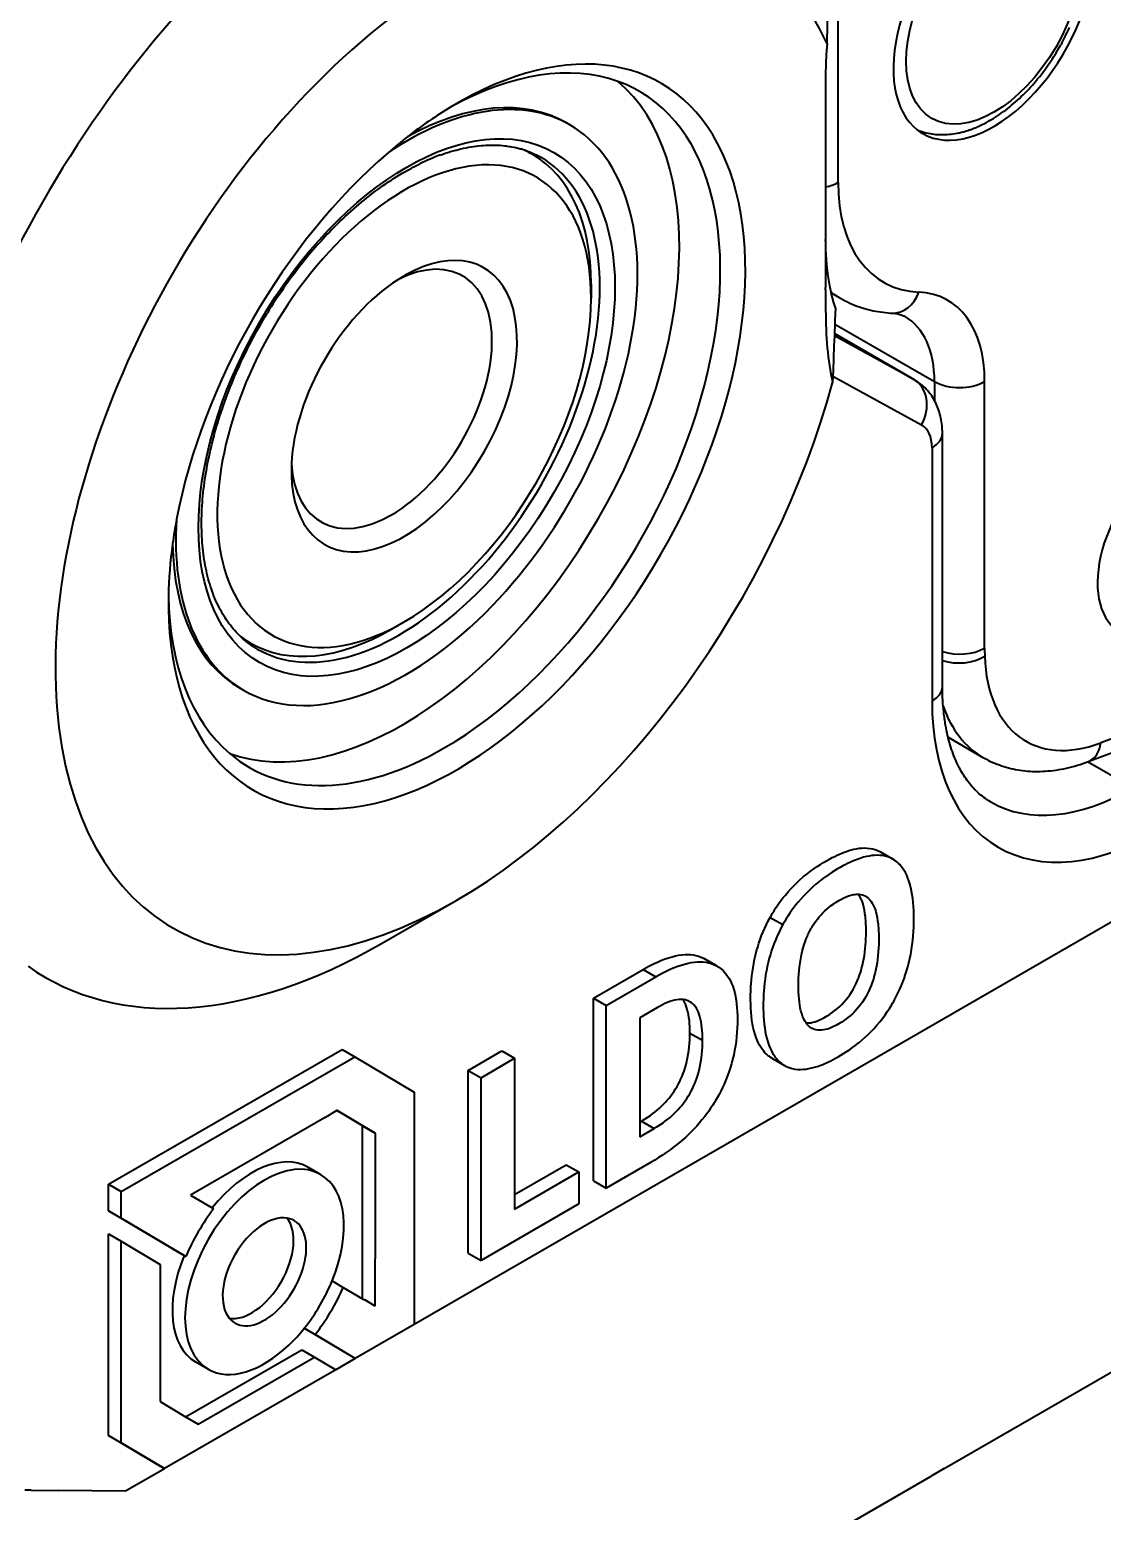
# Model space of a CAD drawing. Header units: millimetres. Extents: x 15 to 415, y 5 to 292.
# Drawn here: x 305.3 to 309.08, y 95.5 to 100.72 of the extents above; entities that cross this region are included whole.
import ezdxf

# ---------------------------------------------------------------- set-up
doc = ezdxf.new("R2010")
doc.units = ezdxf.units.MM
doc.layers.add('Geometries', color=7, linetype='Continuous')

msp = doc.modelspace()

# ---------------------------------------------------------------- linework, layer by layer
at = {"layer": 'Geometries', "linetype": 'Continuous', "lineweight": 40}
for p, q in [((308.1495, 100.1852), (308.1495, 100.7975)), ((308.1108, 100.6733), (308.1113, 100.6989)), ((308.9375, 100.6759), (308.9343, 100.6701)), ((308.1056, 100.5781), (308.1056, 100.4902)), ((308.1056, 100.4902), (308.1056, 100.4038)), ((307.2045, 100.3875), (307.1928, 100.3943)), ((308.1056, 100.4038), (308.1056, 100.1687)), ((308.4283, 100.37), (308.4286, 100.3699)), ((308.6372, 100.3795), (308.6355, 100.3788)), ((306.9945, 100.3113), (306.9946, 100.3113)), ((307.0328, 100.3027), (307.0367, 100.3015)), ((307.0734, 100.2828), (307.0463, 100.2984)), ((307.0954, 100.2771), (307.0979, 100.2758)), ((307.1026, 100.2731), (307.103, 100.2729)), ((308.1056, 100.1687), (308.1056, 99.9767)), ((308.1056, 99.9767), (308.1056, 99.9461)), ((308.1056, 99.9461), (308.1056, 99.852)), ((308.1069, 99.9319), (308.1063, 99.9462)), ((307.2792, 99.8279), (307.2792, 99.7768)), ((308.1056, 99.852), (308.1056, 99.8146)), ((308.1198, 99.8213), (308.1188, 99.8266)), ((308.1056, 99.8066), (308.1056, 99.8146)), ((308.1056, 99.8066), (308.1056, 99.8015)), ((308.1056, 99.8015), (308.1056, 99.7342)), ((308.1253, 99.7952), (308.1252, 99.7958)), ((308.1253, 99.7952), (308.1576, 99.7766)), ((308.3847, 99.7124), (308.3854, 99.712)), ((308.1378, 99.6858), (308.1377, 99.6842)), ((308.1382, 99.6961), (308.1378, 99.6858)), ((308.1378, 99.6858), (308.4889, 99.4831)), ((308.1365, 99.652), (308.1362, 99.6444)), ((308.4163, 99.4904), (308.1362, 99.6445)), ((308.4181, 99.4894), (308.1365, 99.652)), ((308.1365, 99.652), (308.4163, 99.4904)), ((308.1308, 99.5024), (308.443, 99.3307)), ((308.1308, 99.5023), (308.13, 99.4788)), ((308.4215, 99.4874), (308.4181, 99.4894)), ((308.4889, 99.4831), (308.4889, 99.4166)), ((308.6657, 98.544), (308.6657, 99.4831)), ((308.5169, 98.5319), (308.5169, 99.301)), ((308.4803, 99.25), (308.4803, 98.3576)), ((306.5765, 98.6108), (306.6207, 98.6363)), ((306.0544, 98.5755), (306.0525, 98.5772)), ((306.0525, 98.5772), (306.0796, 98.5616)), ((306.103, 98.5409), (306.1013, 98.5418)), ((308.5169, 98.4999), (308.5169, 98.5319)), ((308.5169, 98.4086), (308.5169, 98.4999)), ((306.0428, 98.4024), (306.0545, 98.3956)), ((308.5244, 98.295), (308.5237, 98.3002)), ((309.2365, 98.2705), (309.0748, 98.2101)), ((308.5368, 98.2302), (308.6599, 98.1591)), ((309.0302, 98.144), (309.1919, 98.2044)), ((309.0282, 98.1433), (309.0302, 98.144)), ((309.1874, 98.0514), (309.0282, 98.1433)), ((308.6874, 98.0019), (308.6867, 98.0022)), ((308.5233, 95.6536), (312.401, 97.8925)), ((308.3423, 97.8005), (308.2977, 97.8262)), ((308.3485, 97.7966), (308.3423, 97.8005)), ((309.2806, 97.6764), (306.6556, 96.1608)), ((306.5411, 97.5034), (306.8063, 97.6565)), ((307.91, 97.5955), (307.9547, 97.5698)), ((308.0556, 97.5578), (308.0597, 97.5647)), ((307.6748, 97.4513), (307.6821, 97.4471)), ((307.7232, 97.4235), (307.6786, 97.4493)), ((307.7195, 97.4255), (307.6821, 97.4471)), ((307.2879, 97.3112), (307.4628, 97.4122)), ((307.3325, 97.2854), (307.5074, 97.3864)), ((307.4628, 97.4122), (307.5074, 97.3864)), ((307.2879, 96.6673), (307.2879, 97.3112)), ((307.2879, 97.3112), (307.3325, 97.2854)), ((307.3325, 96.6415), (307.3325, 97.2854)), ((307.5136, 97.2781), (307.4507, 97.2418)), ((307.4507, 97.2418), (307.4507, 96.874)), ((307.6275, 97.188), (307.6721, 97.1622)), ((305.5792, 96.6551), (306.4021, 97.1301)), ((305.6239, 96.6293), (306.4467, 97.1044)), ((306.4021, 97.1301), (306.4467, 97.1044)), ((306.4467, 97.1044), (306.6556, 96.98)), ((306.8466, 97.0564), (306.9648, 97.1246)), ((306.9648, 97.1246), (307.0094, 97.0989)), ((307.9096, 97.1033), (307.911, 97.1024)), ((307.9157, 97.0995), (307.9098, 97.1031)), ((307.911, 97.1024), (307.9216, 97.0964)), ((306.8466, 96.4125), (306.8466, 97.0564)), ((306.8466, 97.0564), (306.8913, 97.0306)), ((306.8913, 97.0306), (307.0094, 97.0989)), ((307.0094, 97.0989), (307.0094, 96.6193)), ((307.9157, 97.0995), (307.9603, 97.0737)), ((307.9216, 97.0964), (307.9542, 97.0775)), ((307.9544, 97.0774), (307.9603, 97.0737)), ((306.8913, 96.3868), (306.8913, 97.0306)), ((306.6556, 96.98), (306.6556, 96.1608)), ((306.3394, 96.8892), (306.3597, 96.9009)), ((306.3839, 96.9149), (306.3597, 96.9009)), ((306.3848, 96.9154), (306.3839, 96.9149)), ((306.3839, 96.9149), (306.3911, 96.9105)), ((306.518, 96.8353), (306.3848, 96.9154)), ((306.4734, 96.861), (306.3911, 96.9105)), ((306.3394, 96.8892), (305.8677, 96.6168)), ((306.4738, 96.5743), (306.4734, 96.861)), ((306.4734, 96.861), (306.518, 96.8353)), ((307.4507, 96.874), (307.4568, 96.8776)), ((307.4507, 96.874), (307.4507, 96.8225)), ((307.4507, 96.8225), (307.5014, 96.8518)), ((307.4568, 96.8776), (307.5014, 96.8518)), ((306.518, 96.8353), (306.5186, 96.392)), ((306.3263, 96.6894), (306.2817, 96.7151)), ((307.0094, 96.6193), (307.191, 96.7241)), ((307.0094, 96.5677), (307.2357, 96.6983)), ((307.191, 96.7241), (307.2357, 96.6983)), ((307.2357, 96.6983), (307.2357, 96.5856)), ((307.4903, 96.7326), (307.3325, 96.6415)), ((305.5792, 96.5619), (305.5792, 96.6551)), ((305.5792, 96.6551), (305.6239, 96.6293)), ((307.2879, 96.6673), (307.3325, 96.6415)), ((305.6239, 96.5361), (305.6239, 96.6293)), ((305.8677, 96.6168), (305.944, 96.5717)), ((307.2357, 96.5856), (306.8913, 96.3868)), ((307.0094, 96.6193), (307.0094, 96.5677)), ((305.8067, 96.4259), (305.5792, 96.5619)), ((305.5792, 96.5619), (305.6239, 96.5361)), ((305.8514, 96.4002), (305.6239, 96.5361)), ((305.944, 96.5717), (305.949, 96.5687)), ((306.4742, 96.2519), (306.4738, 96.5743)), ((305.5793, 95.7703), (305.5793, 96.4802)), ((305.5793, 96.4802), (305.6239, 96.4544)), ((305.6239, 95.7446), (305.6239, 96.4544)), ((305.6239, 96.4544), (305.7615, 96.3719)), ((305.8067, 96.4259), (305.8452, 96.4037)), ((305.7615, 96.3719), (305.7615, 95.8893)), ((305.8452, 96.4037), (305.8514, 96.4002)), ((306.5188, 96.2256), (306.5186, 96.392)), ((306.8466, 96.4125), (306.8913, 96.3868)), ((306.3668, 96.3146), (306.4061, 96.2919)), ((306.4061, 96.2919), (306.4742, 96.2519)), ((306.4742, 96.2519), (306.4816, 96.2475)), ((306.5188, 96.2256), (306.4816, 96.2475)), ((306.4474, 96.0407), (306.2686, 96.1476)), ((306.2687, 96.1477), (306.3073, 96.1254)), ((306.4482, 96.0411), (306.3073, 96.1254)), ((306.6556, 96.1608), (306.4482, 96.0411)), ((305.8507, 95.8357), (306.2598, 96.0719)), ((306.2598, 96.0719), (306.3044, 96.0461)), ((305.9304, 96.0036), (305.8858, 96.0294)), ((305.8944, 95.8094), (306.3044, 96.0461)), ((306.3044, 96.0461), (306.3798, 96.0016)), ((306.4474, 96.0407), (306.3798, 96.0016)), ((306.4482, 96.0411), (306.4474, 96.0407)), ((306.3798, 96.0016), (305.7766, 95.6533)), ((305.7615, 95.8893), (305.8507, 95.8357)), ((305.8507, 95.8357), (305.8944, 95.8094)), ((305.5793, 95.7703), (305.6239, 95.7446)), ((305.7758, 95.6529), (305.5793, 95.7703)), ((305.7766, 95.6533), (305.6239, 95.7446)), ((305.7758, 95.6529), (305.6387, 95.5737)), ((305.7766, 95.6533), (305.7758, 95.6529)), ((308.5233, 95.6536), (308.4769, 95.6269)), ((305.8841, 94.1299), (308.4769, 95.6269)), ((305.3068, 95.5771), (305.284, 95.5773)), ((305.3068, 95.5771), (305.4017, 95.5761)), ((305.6387, 95.5737), (305.4017, 95.5761))]:
    msp.add_line(p, q, dxfattribs=at)
at = {"layer": 'Geometries', "linetype": 'Continuous', "lineweight": 40, "flags": 128}
for points in [[(308.1113, 100.6989), (308.1117, 100.7161), (308.1126, 100.7586), (308.1127, 100.7619)], [(308.947, 100.6939), (308.9479, 100.6956), (308.9522, 100.7043), (308.9565, 100.7131), (308.9606, 100.7219), (308.9646, 100.7307)], [(308.9375, 100.6759), (308.9388, 100.6783), (308.9434, 100.6869), (308.947, 100.6939)], [(308.815, 100.5071), (308.8212, 100.5137), (308.8276, 100.5206), (308.8339, 100.5276), (308.8402, 100.5348), (308.8464, 100.542), (308.8525, 100.5494), (308.8585, 100.5568), (308.8645, 100.5644), (308.8704, 100.572), (308.8762, 100.5798), (308.8811, 100.5865)], [(308.8811, 100.5865), (308.8819, 100.5876), (308.8828, 100.5889)], [(308.6855, 100.4036), (308.6894, 100.4059), (308.6967, 100.4103), (308.704, 100.4148), (308.7112, 100.4195), (308.7184, 100.4244), (308.7256, 100.4294), (308.7327, 100.4345), (308.7398, 100.4398), (308.7469, 100.4452), (308.7539, 100.4508), (308.7608, 100.4565), (308.7678, 100.4624), (308.7746, 100.4683), (308.7815, 100.4745), (308.7882, 100.4807), (308.7949, 100.487), (308.8016, 100.4935), (308.8082, 100.5001), (308.8147, 100.5068), (308.815, 100.5071)], [(308.6447, 100.3827), (308.6501, 100.3852), (308.6574, 100.3887), (308.6648, 100.3923), (308.6721, 100.3962), (308.6795, 100.4002), (308.6855, 100.4036)], [(308.4286, 100.3699), (308.4303, 100.3692), (308.4363, 100.3669), (308.4423, 100.3648), (308.4483, 100.3628), (308.4545, 100.3611), (308.4607, 100.3595), (308.467, 100.358), (308.4734, 100.3568), (308.4799, 100.3557), (308.4811, 100.3555)], [(308.4811, 100.3555), (308.4864, 100.3548), (308.493, 100.3541), (308.4997, 100.3536), (308.5064, 100.3532), (308.5132, 100.3531), (308.52, 100.3531), (308.527, 100.3533), (308.5339, 100.3537), (308.5409, 100.3543), (308.548, 100.355), (308.5551, 100.356), (308.5623, 100.3571), (308.5694, 100.3584), (308.5745, 100.3595)], [(308.5745, 100.3595), (308.5767, 100.36), (308.5839, 100.3617), (308.5912, 100.3635), (308.5985, 100.3656), (308.6059, 100.3679), (308.6113, 100.3696)], [(308.6113, 100.3696), (308.6132, 100.3703), (308.6206, 100.3729), (308.6279, 100.3757), (308.6324, 100.3775)], [(308.6324, 100.3775), (308.6353, 100.3787), (308.6355, 100.3788)], [(308.6372, 100.3795), (308.6427, 100.3818), (308.6447, 100.3827)], [(306.7487, 100.2814), (306.7563, 100.2842), (306.7656, 100.2874), (306.7749, 100.2904), (306.7841, 100.2932), (306.7933, 100.2959), (306.8024, 100.2985), (306.8037, 100.2988)], [(306.8037, 100.2988), (306.8115, 100.3008), (306.8206, 100.303), (306.8296, 100.3051), (306.8386, 100.3069), (306.8475, 100.3086), (306.8564, 100.3102), (306.8652, 100.3115), (306.874, 100.3127), (306.8827, 100.3138), (306.8914, 100.3146), (306.8955, 100.315)], [(306.8955, 100.315), (306.9, 100.3153), (306.9086, 100.3159), (306.9171, 100.3162), (306.9255, 100.3164), (306.9339, 100.3165), (306.9422, 100.3163), (306.9505, 100.316), (306.9587, 100.3155), (306.9667, 100.3149)], [(306.9667, 100.3149), (306.9668, 100.3149), (306.9748, 100.3141), (306.9814, 100.3133)], [(306.9814, 100.3133), (306.9828, 100.3131), (306.9908, 100.3119), (306.9945, 100.3113)], [(306.9946, 100.3113), (306.9986, 100.3106), (307.0064, 100.3091), (307.0141, 100.3075), (307.0174, 100.3067)], [(307.0174, 100.3067), (307.0218, 100.3056), (307.0293, 100.3036), (307.0328, 100.3027)], [(307.0367, 100.3015), (307.0368, 100.3015), (307.0442, 100.2991), (307.0463, 100.2984)], [(307.0463, 100.2984), (307.0516, 100.2966), (307.0588, 100.2939), (307.0591, 100.2938)], [(307.0591, 100.2938), (307.066, 100.2911), (307.0731, 100.2881), (307.0791, 100.2853)], [(306.5949, 100.2054), (306.6042, 100.2111), (306.6138, 100.2169), (306.6234, 100.2225), (306.633, 100.2279), (306.6426, 100.2332), (306.6447, 100.2343)], [(306.6447, 100.2343), (306.6522, 100.2383), (306.6548, 100.2397)], [(306.6548, 100.2397), (306.6618, 100.2433), (306.6713, 100.2481), (306.6757, 100.2503)], [(307.0791, 100.2853), (307.0801, 100.2849), (307.087, 100.2815), (307.0938, 100.278), (307.0954, 100.2771)], [(307.0979, 100.2758), (307.1005, 100.2743), (307.1026, 100.2731)], [(306.3725, 100.0254), (306.3769, 100.0298), (306.3861, 100.0389), (306.3953, 100.0479), (306.4045, 100.0567), (306.4138, 100.0654), (306.4231, 100.074), (306.4325, 100.0825), (306.4419, 100.0908), (306.4513, 100.099), (306.4607, 100.1071), (306.4702, 100.115), (306.4796, 100.1228), (306.4892, 100.1305), (306.4987, 100.138), (306.5082, 100.1454), (306.5178, 100.1526), (306.5274, 100.1597), (306.5369, 100.1666), (306.5465, 100.1734), (306.5561, 100.1801), (306.5658, 100.1866), (306.5754, 100.193), (306.585, 100.1992), (306.5946, 100.2052), (306.5949, 100.2054)], [(308.1063, 99.9462), (308.1061, 99.9504), (308.1057, 99.9694), (308.1056, 99.9841)], [(308.115, 99.8491), (308.1143, 99.8539), (308.1117, 99.8743), (308.1095, 99.8952), (308.108, 99.9133), (308.1069, 99.9317), (308.1069, 99.9319)], [(308.1188, 99.8266), (308.1175, 99.834), (308.115, 99.8491)], [(308.1245, 99.7987), (308.1211, 99.8147), (308.1198, 99.8213)], [(308.1252, 99.7958), (308.1251, 99.7959), (308.1245, 99.7987)], [(308.1401, 99.743), (308.1346, 99.76), (308.1296, 99.7777), (308.1253, 99.7952)], [(306.1301, 99.7104), (306.1368, 99.7215), (306.1387, 99.7246)], [(308.1401, 99.743), (308.1383, 99.6978), (308.1382, 99.6961)], [(308.2247, 99.746), (308.2307, 99.744), (308.239, 99.7414), (308.2473, 99.739), (308.2557, 99.7368), (308.2642, 99.7347), (308.2727, 99.7328), (308.2814, 99.7311), (308.2901, 99.7296), (308.2988, 99.7283), (308.3077, 99.7271), (308.3166, 99.7261), (308.3256, 99.7253), (308.3346, 99.7247), (308.3397, 99.7244)], [(308.3397, 99.7244), (308.3416, 99.7243), (308.3454, 99.724), (308.3492, 99.7236), (308.3529, 99.7231), (308.3565, 99.7225), (308.3601, 99.7217), (308.3636, 99.7209), (308.3671, 99.7199), (308.3705, 99.7188), (308.374, 99.7175), (308.3774, 99.7161), (308.3804, 99.7147)], [(308.3804, 99.7147), (308.3808, 99.7145), (308.3842, 99.7127), (308.3847, 99.7124)], [(305.9374, 99.2384), (305.9401, 99.2501), (305.9431, 99.2625), (305.9462, 99.275), (305.9495, 99.2874), (305.9529, 99.2999), (305.9564, 99.3125), (305.96, 99.325), (305.9637, 99.3375), (305.9676, 99.3501), (305.9716, 99.3627), (305.9757, 99.3753), (305.98, 99.3879), (305.9843, 99.4005), (305.9888, 99.4131), (305.9934, 99.4257), (305.9981, 99.4383), (306.003, 99.4509), (306.0079, 99.4635), (306.013, 99.476), (306.0182, 99.4886), (306.0234, 99.5011), (306.0289, 99.5137), (306.0344, 99.5262), (306.04, 99.5387), (306.0457, 99.5511), (306.0516, 99.5636), (306.0575, 99.576), (306.0636, 99.5883), (306.0697, 99.6007), (306.076, 99.6129), (306.0824, 99.6252), (306.0888, 99.6374), (306.0954, 99.6496), (306.1021, 99.6617), (306.1088, 99.6738), (306.1157, 99.6858), (306.1227, 99.6978), (306.129, 99.7085)], [(306.129, 99.7085), (306.1297, 99.7097), (306.1301, 99.7104)], [(308.1377, 99.6842), (308.1365, 99.653), (308.1365, 99.652)], [(308.1362, 99.6444), (308.1348, 99.6088), (308.1332, 99.565), (308.1316, 99.5217), (308.1308, 99.5023)], [(308.4693, 99.4457), (308.4681, 99.4471), (308.4641, 99.4518), (308.46, 99.4563), (308.4558, 99.4606), (308.4515, 99.4647), (308.447, 99.4688), (308.4424, 99.4726), (308.4378, 99.4763), (308.433, 99.4799), (308.4281, 99.4832), (308.4231, 99.4864), (308.4215, 99.4874)], [(308.4889, 99.4166), (308.4859, 99.4219), (308.4826, 99.4272), (308.4792, 99.4324), (308.4757, 99.4375), (308.4719, 99.4424), (308.4693, 99.4457)], [(308.5031, 99.3849), (308.5024, 99.387), (308.5, 99.3932), (308.4975, 99.3992), (308.4948, 99.405), (308.492, 99.4108), (308.489, 99.4164), (308.4889, 99.4166)], [(308.5167, 99.3111), (308.5166, 99.3126), (308.5162, 99.3198), (308.5157, 99.3269), (308.5149, 99.334), (308.514, 99.341), (308.5128, 99.3479), (308.5115, 99.3547), (308.5101, 99.3613), (308.5084, 99.3679), (308.5066, 99.3744), (308.5045, 99.3808), (308.5031, 99.3849)], [(308.5169, 99.301), (308.5168, 99.3054), (308.5167, 99.3111)], [(305.9069, 98.9833), (305.9069, 98.9891), (305.907, 99.0003), (305.9073, 99.0116), (305.9077, 99.0229), (305.9082, 99.0343), (305.9089, 99.0458), (305.9097, 99.0574), (305.9106, 99.069), (305.9117, 99.0807), (305.9128, 99.0924), (305.9142, 99.1043), (305.9156, 99.1161), (305.9172, 99.1281), (305.9189, 99.1401), (305.9207, 99.1521), (305.9227, 99.1642), (305.9248, 99.1764), (305.927, 99.1885), (305.9294, 99.2008), (305.9319, 99.2131), (305.9345, 99.2254), (305.9372, 99.2377), (305.9374, 99.2384)], [(305.9073, 98.9571), (305.9072, 98.9597), (305.907, 98.9706), (305.9069, 98.9811), (305.9069, 98.9833)], [(305.9077, 98.9456), (305.9075, 98.9488), (305.9073, 98.9571)], [(305.9086, 98.9272), (305.9086, 98.9274), (305.908, 98.938), (305.9077, 98.9456)], [(305.9139, 98.8733), (305.9136, 98.8754), (305.9123, 98.8856), (305.9112, 98.8959), (305.9102, 98.9063), (305.9094, 98.9168), (305.9086, 98.9272)], [(305.9165, 98.8552), (305.9165, 98.8553), (305.915, 98.8653), (305.9139, 98.8733)], [(305.9397, 98.7576), (305.9384, 98.7616), (305.9357, 98.7704), (305.933, 98.7794), (305.9305, 98.7885), (305.9281, 98.7977), (305.9259, 98.807), (305.9237, 98.8165), (305.9217, 98.826), (305.9199, 98.8357), (305.9181, 98.8454), (305.9165, 98.8552)], [(305.9649, 98.6952), (305.9648, 98.6954), (305.9611, 98.7032), (305.9575, 98.7112), (305.954, 98.7192), (305.9506, 98.7275), (305.9474, 98.7358), (305.9443, 98.7443), (305.9413, 98.7529), (305.9397, 98.7576)], [(305.9742, 98.6771), (305.9725, 98.6801), (305.9686, 98.6877), (305.9649, 98.6952)], [(306.0207, 98.6094), (306.0184, 98.6121), (306.0133, 98.6183), (306.0083, 98.6246), (306.0034, 98.631), (305.9987, 98.6376), (305.994, 98.6443), (305.9895, 98.6512), (305.9851, 98.6582), (305.9808, 98.6654), (305.9766, 98.6727), (305.9742, 98.6771)], [(306.0423, 98.5866), (306.0399, 98.5889), (306.0343, 98.5945), (306.0289, 98.6002), (306.0236, 98.6061), (306.0207, 98.6094)], [(306.0525, 98.5772), (306.0513, 98.5783), (306.0455, 98.5835), (306.0423, 98.5866)], [(306.0699, 98.5629), (306.0692, 98.5635), (306.0631, 98.5682), (306.0571, 98.5732), (306.0544, 98.5755)], [(306.0802, 98.5554), (306.0754, 98.5588), (306.0699, 98.5629)], [(306.1013, 98.5418), (306.1011, 98.542), (306.0945, 98.5459), (306.088, 98.5501), (306.0816, 98.5544), (306.0802, 98.5554)], [(308.5188, 98.3504), (308.5182, 98.3593), (308.5177, 98.3695), (308.5173, 98.3798), (308.5171, 98.3902), (308.5169, 98.4007), (308.5169, 98.4086)], [(308.5196, 98.3394), (308.5188, 98.3492), (308.5188, 98.3504)], [(308.5204, 98.3298), (308.5196, 98.3392), (308.5196, 98.3394)], [(308.5237, 98.3002), (308.5237, 98.3003), (308.5225, 98.3099), (308.5214, 98.3195), (308.5204, 98.3293), (308.5204, 98.3298)], [(308.5272, 98.2769), (308.5264, 98.2816), (308.525, 98.2909), (308.5244, 98.295)], [(308.5368, 98.2302), (308.5352, 98.2368), (308.5332, 98.2455), (308.5314, 98.2543), (308.5296, 98.2633), (308.528, 98.2724), (308.5272, 98.2769)], [(308.6334, 98.0436), (308.6317, 98.0453), (308.6269, 98.0504), (308.6221, 98.0556), (308.6175, 98.0609), (308.613, 98.0664), (308.6086, 98.072), (308.6043, 98.0777), (308.6001, 98.0836), (308.596, 98.0896), (308.5921, 98.0957), (308.5882, 98.102), (308.5844, 98.1083), (308.5807, 98.1149), (308.5771, 98.1215), (308.5736, 98.1283), (308.5702, 98.1352), (308.5669, 98.1422), (308.5637, 98.1494), (308.5606, 98.1567), (308.5576, 98.1641), (308.5547, 98.1717), (308.5519, 98.1794), (308.5492, 98.1872), (308.5467, 98.1951), (308.5442, 98.2032), (308.5418, 98.2114), (308.5395, 98.2198), (308.5373, 98.2282), (308.5368, 98.2302)], [(308.6599, 98.1591), (308.6648, 98.1563), (308.6721, 98.1524), (308.6795, 98.1486), (308.6869, 98.145), (308.6945, 98.1416), (308.7021, 98.1383), (308.7098, 98.1352), (308.7176, 98.1323), (308.7255, 98.1296), (308.7334, 98.127), (308.7415, 98.1246), (308.7496, 98.1223), (308.7578, 98.1203), (308.7638, 98.1189)], [(308.7638, 98.1189), (308.7661, 98.1184), (308.7744, 98.1167), (308.7828, 98.1152), (308.7913, 98.1139), (308.7999, 98.1127), (308.8085, 98.1117), (308.8172, 98.1109), (308.8259, 98.1103), (308.8348, 98.1099), (308.8436, 98.1096), (308.8526, 98.1096), (308.8616, 98.1097), (308.8706, 98.11), (308.8797, 98.1105), (308.8889, 98.1112), (308.8981, 98.1121), (308.9073, 98.1131), (308.9166, 98.1144), (308.9252, 98.1157)], [(308.9252, 98.1157), (308.926, 98.1158), (308.9354, 98.1175), (308.9448, 98.1193), (308.9542, 98.1213), (308.9637, 98.1235), (308.9732, 98.1259), (308.9827, 98.1285), (308.9923, 98.1312), (309.0018, 98.1342), (309.0114, 98.1373), (309.021, 98.1407), (309.0282, 98.1433)], [(308.6773, 98.008), (308.6745, 98.0099), (308.6687, 98.0138), (308.6631, 98.0178), (308.6576, 98.022), (308.6522, 98.0264), (308.6469, 98.0309), (308.6417, 98.0356), (308.6367, 98.0404), (308.6334, 98.0436)], [(308.6867, 98.0022), (308.6862, 98.0025), (308.6803, 98.0061), (308.6773, 98.008)], [(307.91, 97.5955), (307.91, 97.5955), (307.9101, 97.5956), (307.9101, 97.5957), (307.9102, 97.5958), (307.9103, 97.596), (307.9105, 97.5963), (307.9108, 97.5969), (307.9114, 97.5979), (307.9124, 97.5997), (307.9142, 97.6029), (307.9175, 97.6086), (307.9237, 97.6187), (307.9293, 97.6276), (307.9352, 97.6364), (307.942, 97.6462), (307.949, 97.6557), (307.9562, 97.665), (307.9636, 97.6742), (307.9736, 97.6859), (307.9839, 97.6972), (307.9944, 97.708), (308.005, 97.7184), (308.0159, 97.7284), (308.0268, 97.7379), (308.0391, 97.748), (308.0513, 97.7574), (308.0634, 97.7662), (308.0753, 97.7744), (308.087, 97.782), (308.0983, 97.789), (308.1087, 97.7951), (308.1187, 97.8007), (308.1283, 97.8058), (308.1374, 97.8104), (308.146, 97.8145), (308.1545, 97.8183), (308.1628, 97.8218), (308.171, 97.825), (308.1792, 97.828), (308.1874, 97.8306), (308.1954, 97.833), (308.2049, 97.8354), (308.2142, 97.8373), (308.2234, 97.8387), (308.2324, 97.8396), (308.2425, 97.84), (308.2523, 97.8397), (308.2618, 97.8386), (308.2709, 97.8368), (308.2797, 97.8343), (308.2881, 97.8311), (308.2962, 97.8271), (308.2977, 97.8262)], [(308.1963, 97.7913), (308.1906, 97.7887), (308.1829, 97.785), (308.1746, 97.7809), (308.166, 97.7764), (308.157, 97.7715), (308.1477, 97.7661), (308.1381, 97.7603), (308.1283, 97.7542), (308.1172, 97.7468), (308.107, 97.7397)], [(308.3372, 97.8032), (308.3327, 97.8053), (308.3243, 97.8086), (308.3155, 97.8111), (308.3064, 97.8129), (308.297, 97.8139), (308.2872, 97.8142), (308.2771, 97.8139), (308.2678, 97.8129), (308.2585, 97.8115), (308.249, 97.8095), (308.2394, 97.8071), (308.2297, 97.8042), (308.2233, 97.802), (308.2168, 97.7997), (308.2104, 97.7972), (308.2039, 97.7946), (308.1974, 97.7917), (308.1963, 97.7913)], [(308.3423, 97.8005), (308.3408, 97.8013), (308.3372, 97.8032)], [(308.4166, 97.5901), (308.4165, 97.6048), (308.416, 97.6194), (308.4152, 97.6338), (308.4141, 97.648), (308.4125, 97.6619), (308.4106, 97.6752), (308.4083, 97.6882), (308.4056, 97.7008), (308.4023, 97.713), (308.399, 97.7237), (308.3953, 97.7339), (308.3911, 97.7437), (308.3864, 97.753), (308.3813, 97.7618), (308.3767, 97.7687), (308.3717, 97.7752), (308.3664, 97.7813), (308.3622, 97.7855), (308.3578, 97.7895), (308.3533, 97.7931), (308.3509, 97.7949), (308.3497, 97.7957), (308.3491, 97.7961), (308.3488, 97.7964), (308.3487, 97.7965), (308.3486, 97.7965), (308.3486, 97.7965), (308.3485, 97.7965), (308.3485, 97.7965), (308.3485, 97.7966)], [(308.107, 97.7397), (308.106, 97.739), (308.0945, 97.7306), (308.083, 97.7216), (308.0715, 97.7121), (308.0605, 97.7026), (308.0497, 97.6927), (308.039, 97.6823), (308.0285, 97.6714), (308.0182, 97.6601), (308.0082, 97.6484), (308.0008, 97.6393), (307.9936, 97.6299), (307.9866, 97.6204), (307.9798, 97.6106), (307.9732, 97.6007), (307.9668, 97.5905), (307.9606, 97.5802), (307.9576, 97.575), (307.9561, 97.5724), (307.9554, 97.5711), (307.955, 97.5704), (307.9548, 97.5701), (307.9548, 97.5699), (307.9547, 97.5698), (307.9547, 97.5698), (307.9547, 97.5698), (307.9547, 97.5698)], [(308.0363, 97.2234), (308.0397, 97.2233), (308.0463, 97.2236), (308.0532, 97.2244), (308.0602, 97.2258), (308.0673, 97.2277), (308.0745, 97.2301), (308.0793, 97.232), (308.0842, 97.2341), (308.0892, 97.2363), (308.0942, 97.2388), (308.0996, 97.2416), (308.1054, 97.2448), (308.1114, 97.2483), (308.1177, 97.2522), (308.1242, 97.2566), (308.1318, 97.262), (308.1396, 97.2679), (308.1474, 97.2743), (308.155, 97.2812), (308.1625, 97.2885), (308.1698, 97.2962), (308.1769, 97.3044), (308.1837, 97.313), (308.1902, 97.322), (308.1964, 97.3313), (308.2021, 97.3408), (308.2075, 97.3505), (308.2124, 97.3605), (308.217, 97.3706), (308.2212, 97.3809), (308.2251, 97.3912), (308.229, 97.403), (308.2324, 97.4148), (308.2354, 97.4266), (308.238, 97.4382), (308.2403, 97.4498), (308.2422, 97.4613), (308.2438, 97.4727), (308.2452, 97.4853), (308.2463, 97.4976), (308.2471, 97.5097), (308.2477, 97.5214), (308.248, 97.5326), (308.2481, 97.5432), (308.248, 97.5533), (308.2478, 97.5619), (308.2476, 97.5698), (308.2472, 97.5771), (308.2467, 97.584), (308.2462, 97.5909), (308.2455, 97.5977), (308.2441, 97.6092), (308.2423, 97.6204), (308.24, 97.6313), (308.2374, 97.6417), (308.2349, 97.6496), (308.232, 97.6572), (308.2288, 97.6644), (308.2252, 97.6711), (308.2216, 97.6769)], [(308.0597, 97.5647), (308.0598, 97.565), (308.0651, 97.5734), (308.0708, 97.5816), (308.0767, 97.5895), (308.083, 97.5972), (308.0894, 97.6046), (308.0959, 97.6115), (308.1026, 97.6182), (308.1095, 97.6244), (308.1164, 97.6303), (308.125, 97.637), (308.1338, 97.6433), (308.1427, 97.6493), (308.1518, 97.6547), (308.1608, 97.6597), (308.1696, 97.6641), (308.1782, 97.6679), (308.1865, 97.671), (308.1947, 97.6735), (308.2027, 97.6754), (308.2092, 97.6764), (308.2156, 97.6769), (308.2216, 97.6769)], [(308.2216, 97.6769), (308.2219, 97.6768), (308.2279, 97.6762), (308.2337, 97.675), (308.2392, 97.6733), (308.2444, 97.6709), (308.2466, 97.6697)], [(308.2466, 97.6697), (308.2492, 97.6681), (308.2538, 97.6647), (308.2582, 97.6608), (308.2622, 97.6564), (308.2659, 97.6516), (308.2699, 97.6454), (308.2735, 97.6386), (308.2767, 97.6314), (308.2795, 97.6239), (308.282, 97.6159), (308.2847, 97.6055), (308.2869, 97.5947), (308.2887, 97.5834), (308.2901, 97.572), (308.2908, 97.5655), (308.2913, 97.5589), (308.2917, 97.5523), (308.2921, 97.5455), (308.2924, 97.538), (308.2926, 97.5299), (308.2927, 97.5213), (308.2927, 97.5122), (308.2925, 97.5001), (308.2919, 97.4875), (308.2911, 97.4743), (308.2899, 97.4608), (308.2884, 97.4469), (308.2868, 97.4355), (308.2849, 97.424), (308.2826, 97.4125), (308.28, 97.4008), (308.277, 97.3891), (308.2736, 97.3773), (308.2697, 97.3655), (308.2659, 97.3551), (308.2617, 97.3449), (308.257, 97.3347), (308.2521, 97.3247), (308.2467, 97.315), (308.241, 97.3055), (308.2349, 97.2962), (308.2283, 97.2872), (308.2215, 97.2786), (308.2144, 97.2705), (308.2071, 97.2627), (308.1996, 97.2554), (308.192, 97.2486), (308.1842, 97.2421), (308.1765, 97.2362), (308.1688, 97.2308), (308.1622, 97.2264), (308.1558, 97.2224), (308.1497, 97.2188), (308.1439, 97.2156), (308.1385, 97.2128), (308.1335, 97.2104), (308.1287, 97.2082), (308.1239, 97.2062), (308.1191, 97.2044), (308.1119, 97.202), (308.1048, 97.2001), (308.0978, 97.1987), (308.091, 97.1978), (308.0843, 97.1975), (308.0778, 97.1979), (308.0716, 97.1989), (308.0657, 97.2005), (308.06, 97.2027), (308.056, 97.2048), (308.0559, 97.2049)], [(307.9096, 97.1033), (307.9095, 97.1033), (307.9093, 97.1035), (307.909, 97.1037), (307.9084, 97.1041), (307.9073, 97.1048), (307.9055, 97.1062), (307.9022, 97.1088), (307.8966, 97.1137), (307.8918, 97.1184), (307.8873, 97.1235), (307.8818, 97.1305), (307.8768, 97.1379), (307.8722, 97.1457), (307.8679, 97.1541), (307.864, 97.1628), (307.8605, 97.1718), (307.8567, 97.183), (307.8535, 97.1945), (307.8506, 97.2065), (307.8482, 97.2188), (307.846, 97.2329), (307.8442, 97.2471), (307.8429, 97.2614), (307.842, 97.2756), (307.8414, 97.2896), (307.8411, 97.3033), (307.8411, 97.3138), (307.8413, 97.324), (307.8415, 97.3339), (307.8419, 97.3434), (307.8424, 97.3525), (307.843, 97.361), (307.8441, 97.3751), (307.8456, 97.3894), (307.8474, 97.4038), (307.8496, 97.4183), (307.8522, 97.4329), (307.8552, 97.4477), (307.8585, 97.4625), (307.8624, 97.4775), (307.8662, 97.4909), (307.8704, 97.5043), (307.875, 97.5177), (307.8799, 97.531), (307.8852, 97.5442), (307.8908, 97.5572), (307.8968, 97.57), (307.9032, 97.5828), (307.91, 97.5955)], [(308.3816, 97.3789), (308.3859, 97.3913), (308.3906, 97.406), (308.3948, 97.4207), (308.3987, 97.4354), (308.4021, 97.45), (308.4054, 97.4663), (308.4082, 97.4825), (308.4106, 97.4986), (308.4126, 97.5145), (308.4141, 97.5302), (308.4152, 97.5455), (308.416, 97.5606), (308.4165, 97.5755), (308.4166, 97.5901)], [(307.9547, 97.5698), (307.9477, 97.5568), (307.9412, 97.5438), (307.9351, 97.5307), (307.9295, 97.5175), (307.9242, 97.5043), (307.9193, 97.4912), (307.9149, 97.4781), (307.9108, 97.4649), (307.907, 97.4517), (307.9032, 97.4368), (307.8998, 97.4219), (307.8968, 97.4072), (307.8942, 97.3925), (307.892, 97.378), (307.8902, 97.3636), (307.8887, 97.3494), (307.8876, 97.3353), (307.887, 97.3259), (307.8865, 97.316), (307.8861, 97.3055), (307.8858, 97.2946), (307.8857, 97.2833), (307.8858, 97.2717), (307.8861, 97.2598), (307.8868, 97.2466), (307.8877, 97.2332), (307.889, 97.2197), (307.8907, 97.2063), (307.8929, 97.193), (307.8953, 97.1806), (307.8981, 97.1685), (307.9015, 97.1569), (307.9052, 97.1456), (307.9095, 97.1349), (307.9143, 97.1247), (307.9182, 97.1174), (307.9225, 97.1105), (307.927, 97.1039), (307.9319, 97.0978), (307.9371, 97.092), (307.9425, 97.0867), (307.9483, 97.0818), (307.9513, 97.0795), (307.9529, 97.0784), (307.9536, 97.0779), (307.954, 97.0776), (307.9542, 97.0775), (307.9542, 97.0775)], [(308.0097, 97.3552), (308.0099, 97.3682), (308.0103, 97.3813), (308.011, 97.3946), (308.0121, 97.4081), (308.0135, 97.4215), (308.0153, 97.4352), (308.0176, 97.449), (308.0203, 97.4629), (308.0232, 97.4752), (308.0265, 97.4876), (308.0303, 97.5), (308.0336, 97.5096), (308.0372, 97.5192), (308.0412, 97.5289), (308.0433, 97.5337), (308.0445, 97.5363), (308.0451, 97.5375), (308.0453, 97.5381), (308.0454, 97.5383), (308.0455, 97.5384), (308.0455, 97.5384), (308.0455, 97.5385), (308.0455, 97.5385)], [(308.0455, 97.5385), (308.05, 97.5475), (308.0548, 97.5563), (308.0556, 97.5578)], [(307.4628, 97.4122), (307.4646, 97.4132), (307.4664, 97.4142), (307.4692, 97.4158), (307.4742, 97.4186), (307.4831, 97.4234), (307.499, 97.4315), (307.5131, 97.4381), (307.5272, 97.4441), (307.5398, 97.449), (307.5522, 97.4532), (307.5645, 97.4568), (307.5767, 97.4598), (307.5876, 97.4619), (307.5984, 97.4635), (307.609, 97.4643), (307.6193, 97.4645), (307.6293, 97.4641), (307.639, 97.4629), (307.6484, 97.4611), (307.6575, 97.4586), (307.6664, 97.4553), (307.6748, 97.4513)], [(307.5074, 97.3864), (307.5092, 97.3874), (307.511, 97.3884), (307.5138, 97.39), (307.5188, 97.3928), (307.5277, 97.3976), (307.5436, 97.4057), (307.5577, 97.4124), (307.5719, 97.4184), (307.5844, 97.4232), (307.5968, 97.4275), (307.6091, 97.4311), (307.6213, 97.4341), (307.6322, 97.4362), (307.643, 97.4377), (307.6536, 97.4386), (307.6639, 97.4388), (307.6739, 97.4383), (307.6836, 97.4372), (307.693, 97.4354), (307.7022, 97.4328), (307.711, 97.4295), (307.7195, 97.4255)], [(307.6748, 97.4513), (307.6748, 97.4513), (307.6749, 97.4513), (307.6749, 97.4513), (307.6749, 97.4513), (307.6764, 97.4505), (307.678, 97.4496), (307.6786, 97.4493)], [(307.7195, 97.4255), (307.7195, 97.4255), (307.7195, 97.4255), (307.7195, 97.4255), (307.7195, 97.4255), (307.7195, 97.4255), (307.7195, 97.4255), (307.7195, 97.4255), (307.7196, 97.4255), (307.7196, 97.4255), (307.7198, 97.4254), (307.7201, 97.4252), (307.7207, 97.4249), (307.722, 97.4242), (307.7232, 97.4235)], [(307.7232, 97.4235), (307.7244, 97.4228), (307.7292, 97.4198), (307.7338, 97.4165), (307.7383, 97.413), (307.744, 97.4079), (307.7494, 97.4024), (307.7544, 97.3964), (307.7601, 97.3887), (307.7653, 97.3805), (307.77, 97.3718), (307.7743, 97.3625), (307.7781, 97.3528), (307.7819, 97.3413), (307.7852, 97.3294), (307.7879, 97.317), (307.7901, 97.3042), (307.7919, 97.2911), (307.7932, 97.2778), (307.7941, 97.2643), (307.7943, 97.2618)], [(308.36, 97.3279), (308.3603, 97.3284), (308.3659, 97.3404), (308.3712, 97.3525), (308.3761, 97.3645), (308.3807, 97.3767), (308.3816, 97.3789)], [(308.0364, 97.2235), (308.0333, 97.2282), (308.03, 97.2342), (308.027, 97.2406), (308.0242, 97.2473), (308.0211, 97.2565), (308.0185, 97.2661), (308.0163, 97.2762), (308.0144, 97.2866), (308.0129, 97.2974), (308.0117, 97.3086), (308.0108, 97.3199), (308.0102, 97.3315), (308.0098, 97.3433), (308.0097, 97.3552)], [(308.348, 97.3046), (308.3543, 97.3165), (308.36, 97.3279)], [(307.6023, 97.3059), (307.597, 97.3061), (307.5894, 97.3059), (307.5814, 97.305), (307.5732, 97.3034), (307.5649, 97.3012), (307.5565, 97.2985), (307.548, 97.2952), (307.5394, 97.2915), (307.5308, 97.2874), (307.5222, 97.2829), (307.5136, 97.2781)], [(307.6274, 97.2982), (307.6272, 97.2983), (307.6222, 97.3009), (307.6169, 97.3029), (307.6115, 97.3044), (307.6044, 97.3056), (307.6023, 97.3059)], [(307.6275, 97.188), (307.6273, 97.1993), (307.627, 97.2105), (307.6263, 97.2215), (307.6253, 97.2323), (307.624, 97.2429), (307.6223, 97.2531), (307.6202, 97.263), (307.618, 97.2713), (307.6155, 97.2794), (307.6126, 97.287), (307.6092, 97.2943), (307.6055, 97.301), (307.6023, 97.3058)], [(307.6721, 97.1622), (307.672, 97.1735), (307.6716, 97.1847), (307.6709, 97.1957), (307.6699, 97.2066), (307.6686, 97.2171), (307.6669, 97.2273), (307.6648, 97.2372), (307.6627, 97.2456), (307.6601, 97.2536), (307.6572, 97.2613), (307.6539, 97.2685), (307.6501, 97.2752), (307.6459, 97.2814), (307.6413, 97.287), (307.6362, 97.2919), (307.6319, 97.2953), (307.6274, 97.2982)], [(307.7943, 97.2618), (307.7947, 97.2505), (307.7948, 97.2366)], [(308.2213, 97.153), (308.2231, 97.1545), (308.2344, 97.164), (308.2451, 97.1734), (308.2557, 97.1833), (308.2661, 97.1937), (308.2763, 97.2044), (308.2863, 97.2156), (308.296, 97.2272), (308.3055, 97.2393), (308.3147, 97.2517), (308.3236, 97.2645), (308.33, 97.2743), (308.3363, 97.2842), (308.3422, 97.2944), (308.3452, 97.2995), (308.3466, 97.3021), (308.3473, 97.3033), (308.3477, 97.304), (308.3478, 97.3043), (308.3479, 97.3045), (308.348, 97.3046), (308.348, 97.3046), (308.348, 97.3046), (308.348, 97.3046), (308.348, 97.3046), (308.348, 97.3046), (308.348, 97.3046)], [(307.7948, 97.2366), (307.7946, 97.2214), (307.7941, 97.206), (307.7931, 97.1904), (307.7917, 97.1746), (307.7899, 97.1586), (307.7876, 97.1427), (307.7849, 97.1267), (307.7816, 97.1106), (307.7798, 97.1026)], [(308.0397, 97.2189), (308.0369, 97.2227), (308.0364, 97.2235)], [(308.0451, 97.213), (308.0408, 97.2176), (308.0397, 97.2189)], [(308.0559, 97.2049), (308.0522, 97.2072), (308.0486, 97.21), (308.0468, 97.2115), (308.046, 97.2122), (308.0455, 97.2126), (308.0453, 97.2128), (308.0452, 97.2129), (308.0452, 97.213), (308.0451, 97.213), (308.0451, 97.213), (308.0451, 97.213), (308.0451, 97.213)], [(307.4568, 96.8776), (307.4575, 96.8779), (307.4581, 96.8783), (307.459, 96.8788), (307.4608, 96.8799), (307.4639, 96.8817), (307.4695, 96.8851), (307.4794, 96.8916), (307.4882, 96.8976), (307.497, 96.9041), (307.5048, 96.9102), (307.5125, 96.9165), (307.5202, 96.9232), (307.5277, 96.9302), (307.5345, 96.9369), (307.5411, 96.9439), (307.5476, 96.9511), (307.554, 96.9587), (307.5601, 96.9665), (307.566, 96.9745), (307.5716, 96.9827), (307.577, 96.991), (307.5821, 96.9996), (307.587, 97.0084), (307.5915, 97.0174), (307.5958, 97.0265), (307.5998, 97.0357), (307.6034, 97.0448), (307.6067, 97.054), (307.6105, 97.0655), (307.6138, 97.077), (307.6167, 97.0885), (307.6192, 97.1), (307.6215, 97.113), (307.6235, 97.1259), (307.625, 97.1387), (307.6261, 97.1513), (307.6269, 97.1637), (307.6273, 97.176), (307.6275, 97.188)], [(307.5014, 96.8518), (307.5021, 96.8522), (307.5027, 96.8525), (307.5037, 96.8531), (307.5054, 96.8541), (307.5085, 96.856), (307.5141, 96.8594), (307.524, 96.8658), (307.5328, 96.8719), (307.5416, 96.8783), (307.5494, 96.8844), (307.5572, 96.8908), (307.5648, 96.8975), (307.5724, 96.9045), (307.5791, 96.9112), (307.5857, 96.9181), (307.5922, 96.9254), (307.5986, 96.9329), (307.6047, 96.9407), (307.6106, 96.9487), (307.6163, 96.9569), (307.6216, 96.9653), (307.6267, 96.9739), (307.6316, 96.9827), (307.6362, 96.9916), (307.6404, 97.0008), (307.6444, 97.0099), (307.648, 97.0191), (307.6514, 97.0283), (307.6551, 97.0398), (307.6584, 97.0513), (307.6613, 97.0628), (307.6638, 97.0742), (307.6662, 97.0872), (307.6681, 97.1001), (307.6696, 97.1129), (307.6707, 97.1255), (307.6715, 97.138), (307.6719, 97.1502), (307.6721, 97.1622)], [(307.7798, 97.1026), (307.7777, 97.0943), (307.7738, 97.0794), (307.7693, 97.0645), (307.7644, 97.0495), (307.7589, 97.0346), (307.7531, 97.0199), (307.7478, 97.0077), (307.7422, 96.9955), (307.7363, 96.9835), (307.7301, 96.9716), (307.7235, 96.9597), (307.7166, 96.9479)], [(307.9603, 97.0737), (307.9607, 97.0735), (307.9672, 97.0701), (307.974, 97.0671), (307.9809, 97.0647), (307.9881, 97.0627), (307.9974, 97.061), (308.0071, 97.0599), (308.0171, 97.0596), (308.0274, 97.0601), (308.0368, 97.0611), (308.0464, 97.0626), (308.0561, 97.0647), (308.0659, 97.0673), (308.0758, 97.0703), (308.0823, 97.0725), (308.0889, 97.075), (308.0955, 97.0775), (308.1021, 97.0803), (308.1087, 97.0832), (308.1156, 97.0864), (308.1235, 97.0902), (308.1319, 97.0945), (308.1406, 97.0991), (308.1496, 97.1042), (308.1589, 97.1096), (308.1685, 97.1155), (308.1783, 97.1218), (308.1893, 97.1292), (308.2005, 97.1371), (308.2117, 97.1455), (308.2213, 97.153)], [(307.9542, 97.0775), (307.9543, 97.0775), (307.9543, 97.0774)], [(307.9543, 97.0774), (307.9544, 97.0774), (307.9544, 97.0774), (307.9544, 97.0774), (307.9544, 97.0774), (307.9544, 97.0774), (307.9544, 97.0774)], [(307.7166, 96.9479), (307.7158, 96.9466), (307.7151, 96.9454), (307.7138, 96.9434), (307.7116, 96.9399), (307.7077, 96.9336), (307.7003, 96.9226), (307.6936, 96.9129), (307.6867, 96.9034), (307.6783, 96.8924), (307.6697, 96.8816), (307.6608, 96.8712), (307.6512, 96.8603), (307.6414, 96.8497), (307.6315, 96.8395), (307.6214, 96.8297), (307.6112, 96.8202), (307.598, 96.8085), (307.5847, 96.7973), (307.5712, 96.7867), (307.5576, 96.7764), (307.544, 96.7667), (307.5305, 96.7576), (307.5171, 96.7488), (307.5037, 96.7405), (307.4903, 96.7326)]]:
    msp.add_lwpolyline(points, dxfattribs=at)
at = {"layer": 'Geometries', "linetype": 'Continuous', "lineweight": 40}
for centre, radius, start, end in [((308.221, 101.0651), 0.8154, 324.2662, 331.0276), ((307.0097, 99.5694), 0.7584, 110.1341, 116.1287), ((307.4846, 98.9265), 1.5634, 135.3413, 141.7026), ((307.6059, 98.83), 1.7184, 141.6844, 148.6298), ((308.3493, 100.1089), 0.3837, 240.0171, 251.0499)]:
    msp.add_arc(centre, radius, start, end, dxfattribs=at)
for centre, major_axis, ratio, start_param, end_param in [((306.5411, 99.4426), (1.1875, 2.0568), 0.57735, 0.459477, 2.975979), ((306.8063, 99.2895), (-1, -1.7321), 0.57735, 2.752718, 7.068583), ((308.6977, 100.7899), (-0.25, -0.433), 0.57735, 0, 3.223708), ((308.6977, 100.7899), (-0.25, -0.433), 0.57735, 4.088116, 6.201923), ((306.8063, 99.2895), (0.7187, 1.2449), 0.57735, 2.334243, 7.090534), ((308.7243, 100.9353), (0.4375, 0.7578), 0.57735, 2.226771, 2.356194), ((306.7621, 99.315), (-0.6875, -1.1908), 0.57735, 3.246747, 3.904482), ((306.6178, 99.3983), (0.6875, 1.1908), 0.57735, 3.246746, 6.178032), ((306.7621, 99.315), (-0.6875, -1.1908), 0.57735, 0.785398, 3.246747), ((306.6295, 99.3916), (-0.575, -0.9959), 0.57735, 3.141593, 4.006601), ((306.6178, 99.3983), (0.575, 0.9959), 0.57735, 0, 0.766935), ((306.8063, 99.2895), (0.7187, 1.2449), 0.57735, 0.807349, 0.956929), ((306.6207, 99.3967), (-0.4656, -0.8065), 0.57735, 2.356194, 7.068583), ((306.8063, 99.2895), (0.7187, 1.2449), 0.57735, 0.956929, 1.025224), ((306.6295, 99.3916), (-0.575, -0.9959), 0.57735, 1.133157, 3.141593), ((308.6977, 100.7899), (-0.25, -0.433), 0.57735, 6.201923, 6.283185), ((306.8063, 99.2895), (0.7187, 1.2449), 0.57735, 1.025224, 2.116368), ((306.5765, 99.4222), (0.4969, 0.8606), 0.57735, 0, 0.078651), ((306.603, 99.4069), (-0.5, -0.866), 0.57735, 6.28311, 9.424839), ((306.5765, 99.4222), (0.4969, 0.8606), 0.57735, 5.497787, 6.283185), ((308.0611, 100.2362), (0.125, 0), 0.57735, 5.076353, 5.497787), ((308.6922, 100.4985), (-0.3838, -0.6647), 0.57735, 5.497787, 6.572752), ((306.6207, 99.3967), (0.2812, 0.4871), 0.57735, 2.305626, 7.125799), ((306.5765, 99.4222), (-0.25, -0.433), 0.57735, 0.785398, 3.866287), ((306.6207, 99.3967), (0.2812, 0.4871), 0.57735, 0.842614, 2.298979), ((306.6207, 99.3967), (-0.4656, -0.8065), 0.57735, 0.785398, 2.356194), ((308.6038, 100.5495), (0.4462, 0.7729), 0.57735, 3.06444, 3.141586), ((308.3456, 99.8493), (-0.0059, -0.1249), 0.782504, 0.000003, 1.187009), ((308.2238, 99.228), (0.3125, 0.5413), 0.57735, 5.497787, 6.572752), ((309.1904, 100.3551), (0.7671, 1.3286), 0.57735, 2.351908, 2.568608), ((308.1354, 99.279), (-0.25, -0.433), 0.57735, 2.356194, 3.141588), ((306.8063, 99.2895), (-1, -1.7321), 0.57735, 0.785398, 1.99644), ((308.2681, 99.2296), (0.15, 0.2598), 0.57735, 6.283185, 6.295188), ((308.3546, 99.3818), (0.0602, 0.1095), 0.816438, 5.480814, 6.266212), ((308.5773, 99.5342), (-0.125, 0), 0.57735, 0.785398, 2.356194), ((308.3546, 99.3818), (0.0602, 0.1095), 0.816438, 4.695416, 5.480814), ((308.3565, 99.1786), (-0.0875, -0.1516), 0.57735, 2.356194, 3.153596), ((308.3919, 99.301), (0.125, 0), 0.57735, 5.497787, 6.283186), ((306.6207, 99.3967), (0.2812, 0.4871), 0.57735, 2.298979, 2.305626), ((306.5765, 99.4222), (-0.25, -0.433), 0.57735, 5.558491, 7.068583), ((309.3286, 98.9267), (-0.1875, -0.3248), 0.57735, 3.965392, 6.173985), ((306.6295, 99.3916), (-0.575, -0.9959), 0.57735, 5.418177, 6.283185), ((306.8063, 99.2895), (0.7187, 1.2449), 0.57735, 2.116368, 2.184663), ((306.8063, 99.2895), (0.7187, 1.2449), 0.57735, 2.184663, 2.334243), ((306.6178, 99.3983), (0.575, 0.9959), 0.57735, 2.374657, 3.141593), ((306.7621, 99.315), (-0.6875, -1.1908), 0.57735, 5.520295, 6.178031), ((306.6295, 99.3916), (-0.575, -0.9959), 0.57735, 0, 1.133157), ((306.5765, 99.4222), (0.4969, 0.8606), 0.57735, 3.063353, 3.141593), ((306.5765, 99.4222), (0.4969, 0.8606), 0.57735, 3.141593, 3.926991), ((308.5773, 98.595), (-0.125, 0), 0.57735, 1.066151, 2.356194), ((308.5778, 98.5665), (0.1249, 0.0041), 0.598634, 4.183401, 5.478278), ((309.3286, 98.9267), (-0.4688, -0.8119), 0.57735, 5.497787, 5.535367), ((309.1608, 98.8226), (-0.35, -0.6062), 0.57735, 5.535367, 6.894051), ((308.3919, 98.4086), (0.125, 0), 0.57735, 5.497787, 6.283185), ((309.2758, 98.8169), (0.5625, 0.9743), 0.57735, 2.356194, 3.926991), ((309.0724, 98.8736), (0.4125, 0.7145), 0.57735, 2.681122, 3.141588), ((308.9864, 98.2611), (0.0438, -0.1171), 0.668835, 0.10389, 0.889288), ((306.7621, 99.315), (-0.6875, -1.1908), 0.57735, 6.178031, 7.068583), ((308.9864, 98.2611), (0.0438, -0.1171), 0.668835, 6.283181, 6.387075), ((309.1874, 98.8679), (-0.5, -0.866), 0.57735, 0.000002, 0.785398), ((306.5411, 99.4426), (-1.1875, -2.0568), 0.57735, 6.232842, 7.068583), ((306.1284, 96.3465), (-0.198, -0.3429), 0.57735, 3.141593, 6.283185), ((306.0837, 96.3722), (-0.198, -0.3429), 0.57735, 3.141593, 4.449662), ((306.1284, 96.3465), (-0.198, -0.3429), 0.57735, 1.804281, 3.141593), ((306.1306, 96.3502), (0.236, 0.4087), 0.57735, 1.360736, 1.776425), ((306.1284, 96.3465), (0.1042, 0.1804), 0.57735, 0.215868, 2.925724), ((306.0837, 96.3722), (0.1042, 0.1804), 0.57735, 3.357461, 6.067317), ((306.1284, 96.3465), (0.1042, 0.1804), 0.57735, 2.925724, 6.499054), ((306.0837, 96.3722), (-0.198, -0.3429), 0.57735, 4.946928, 6.283185), ((306.1284, 96.3465), (-0.198, -0.3429), 0.57735, 1.31026, 1.804281), ((306.1306, 96.3502), (0.236, 0.4087), 0.57735, 4.48511, 4.898329), ((306.1284, 96.3465), (-0.198, -0.3429), 0.57735, 1.098492, 1.309982), ((306.1284, 96.3465), (-0.198, -0.3429), 0.57735, 1.309982, 1.31026), ((306.1284, 96.3465), (-0.198, -0.3429), 0.57735, 0, 1.098492)]:
    msp.add_ellipse(centre, major_axis=major_axis, ratio=ratio, start_param=start_param, end_param=end_param, dxfattribs=at)
for centre, major_axis in [((308.6985, 100.7894), (-0.2188, -0.3789)), ((306.6295, 99.3916), (-0.5188, -0.8985))]:
    msp.add_ellipse(centre, major_axis=major_axis, ratio=0.57735, dxfattribs=at)

doc.saveas('drawing.dxf')
